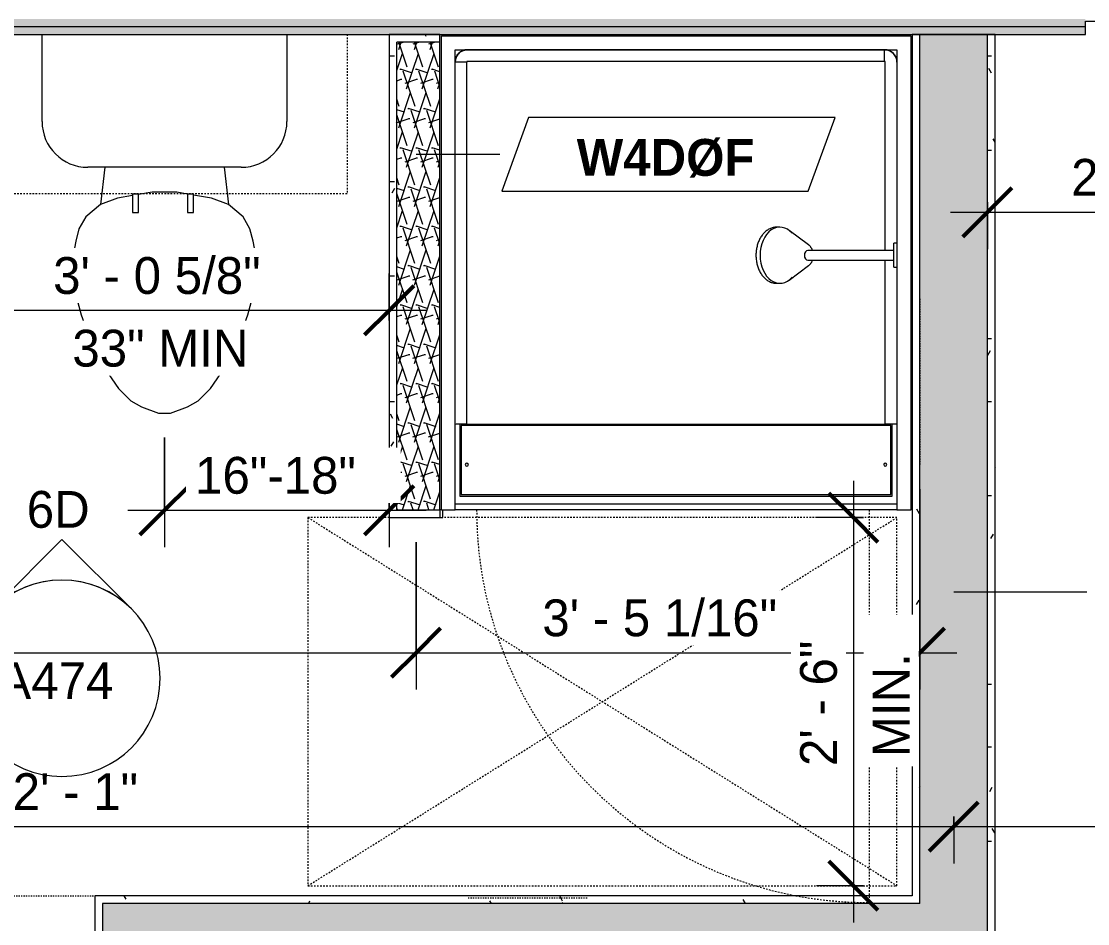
# Model space of a CAD drawing. Header units: inches. Extents: x -4058 to -1781, y 9814 to 12289.
# Drawn here: x -3588.4 to -3501.5, y 10271.7 to 10345.2 of the extents above; entities that cross this region are included whole.
import ezdxf

# ---------------------------------------------------------------- set-up
doc = ezdxf.new("R2010")
doc.units = ezdxf.units.IN
doc.header["$MEASUREMENT"] = 0
for name, pattern in [('Dash', [0.25, 0.125, -0.125]), ('Dash 3_32_', [0.1875, 0.09375, -0.09375]), ('Overhead', [0.15625, 0.09375, -0.0625])]:
    doc.linetypes.add(name, pattern=pattern)
for name, color, linetype, lineweight in [('0-1', 7, 'Continuous', 5), ('A-ANNO-DIMS', 211, 'Continuous', 9), ('A-ANNO-DIMS-32', 211, 'Continuous', 9), ('A-DETL-1', 90, 'Dash 3_32_', 9), ('A-DETL-GENF-3', 92, 'Overhead', 9), ('A-DETL-MEDM-1', 33, 'Continuous', 9), ('A-DOOR-2', 31, 'Continuous', 9), ('A-GENM', 5, 'Continuous', 9), ('A-GENM-2', 147, 'Dash', 9), ('A-WALL-1', 7, 'Continuous', 9), ('A-WALL-2', 113, 'Continuous', 9), ('A-WALL-IDEN', 211, 'Continuous', 9), ('A-WALL-PATT-1', 9, 'Continuous', 9), ('G-ANNO-SYMB-3', 111, 'Continuous', 9), ('I-WALL-2', 7, 'Continuous', 9), ('P-SANR-FIXT', 6, 'Continuous', 9), ('P-SANR-FIXT-HDLN', 131, 'Dash', 9), ('Q-CASE', 31, 'Continuous', 9), ('Q-CASE-2', 31, 'Dash', 9)]:
    doc.layers.add(name, color=color, linetype=linetype, lineweight=lineweight)
doc.styles.add('Century Gothic', font='ufonts.com_century-gothic.ttf', dxfattribs={"height": 3})
doc.styles.add('Century Gothic_B', font='GOTHICB.TTF', dxfattribs={"height": 3})
doc.dimstyles.new('THE_DIMENSION_STRING', dxfattribs={"dimscale": 12, "dimtxt": 3.132505, "dimasz": 0.333333, "dimexe": 0.25, "dimexo": 0.166667, "dimgap": 0.041667, "dimtad": 1, "dimdec": 4, "dimrnd": 0.0625, "dimzin": 3, "dimdsep": 46, "dimlunit": 4, "dimtxsty": 'Century Gothic', "dimblk1": 'OBLIQUE', "dimblk2": 'OBLIQUE', "dimsah": 1, "dimcen": 0.09, "dimdle": 0.25, "dimazin": 0, "dimtfac": 1, "dimtdec": 4, "dimtix": 1, "dimtmove": 0, "dimatfit": 3, "dimfxl": 1, "dimtvp": 1, "dimtfill": 1, "dimfrac": 2, "dimtolj": 1, "dimtzin": 0, "dimarcsym": 2})
doc.dimstyles.new('THE_DIMENSION_STRING_4', dxfattribs={"dimscale": 12, "dimtxt": 3.132505, "dimasz": 0.333333, "dimexe": 0.25, "dimexo": 0.166667, "dimgap": 0.041667, "dimtad": 1, "dimdec": 4, "dimrnd": 0.0625, "dimzin": 3, "dimdsep": 46, "dimlunit": 4, "dimtxsty": 'Century Gothic', "dimblk1": 'OBLIQUE', "dimblk2": 'OBLIQUE', "dimsah": 1, "dimcen": 0.09, "dimdle": 0.25, "dimazin": 0, "dimtfac": 1, "dimtdec": 4, "dimtix": 1, "dimtmove": 0, "dimatfit": 3, "dimfxl": 1, "dimtvp": 1, "dimtfill": 1, "dimfrac": 2, "dimtolj": 1, "dimtzin": 0, "dimarcsym": 2})
doc.dimstyles.new('THE_DIMENSION_STRING_5', dxfattribs={"dimscale": 12, "dimtxt": 3.132505, "dimasz": 0.333333, "dimexe": 0.25, "dimexo": 0.166667, "dimgap": 0.041667, "dimtad": 1, "dimdec": 4, "dimrnd": 0.0625, "dimzin": 3, "dimdsep": 46, "dimlunit": 4, "dimtxsty": 'Century Gothic', "dimblk1": 'OBLIQUE', "dimblk2": 'OBLIQUE', "dimsah": 1, "dimcen": 0.09, "dimdle": 0.25, "dimazin": 0, "dimtfac": 1, "dimtdec": 4, "dimtix": 1, "dimtmove": 0, "dimatfit": 3, "dimfxl": 1, "dimtvp": 1, "dimtfill": 1, "dimfrac": 2, "dimtolj": 1, "dimtzin": 0, "dimarcsym": 2})
doc.dimstyles.new('THE_DIMENSION_STRING_6', dxfattribs={"dimscale": 12, "dimtxt": 3.132505, "dimasz": 0.333333, "dimexe": 0.25, "dimexo": 0.166667, "dimgap": 0.041667, "dimtad": 1, "dimdec": 4, "dimrnd": 0.0625, "dimzin": 3, "dimdsep": 46, "dimlunit": 4, "dimtxsty": 'Century Gothic', "dimblk1": 'OBLIQUE', "dimblk2": 'OBLIQUE', "dimsah": 1, "dimcen": 0.09, "dimdle": 0.25, "dimazin": 0, "dimtfac": 1, "dimtdec": 4, "dimtix": 1, "dimtmove": 0, "dimatfit": 3, "dimfxl": 1, "dimtvp": 1, "dimtfill": 1, "dimfrac": 2, "dimtolj": 1, "dimtzin": 0, "dimarcsym": 2})
pattern_1 = [(0, (0, 0), (10.24, 2.56), [0.422, -7.258, 0.422, -7.258, -40.96]), (0, (0, 0), (10.24, 2.56), [-15.36, 0.422, -14.938, 0.422, -7.258, -17.92]), (0, (0, 0), (10.24, 2.56), [-38.4, 0.422, -4.698, 0.422, -12.378]), (120, (3.84, 1.28), (-7.33702503, 7.58810013), [0.422, -7.258, 0.422, -7.258, -40.96]), (120, (3.84, 1.28), (-7.33702503, 7.58810013), [-15.36, 0.422, -14.938, 0.422, -7.258, -17.92]), (120, (3.84, 1.28), (-7.33702503, 7.58810013), [-38.4, 0.422, -4.698, 0.422, -12.378]), (240, (5.12, 6.4), (-2.90297497, -10.14810013), [0.422, -7.258, 0.422, -7.258, -40.96]), (240, (5.12, 6.4), (-2.90297497, -10.14810013), [-15.36, 0.422, -14.938, 0.422, -7.258, -17.92]), (240, (5.12, 6.4), (-2.90297497, -10.14810013), [-38.4, 0.422, -4.698, 0.422, -12.378])]
pattern_2 = [(161.57, (0.16, 0.16), (-1.279773737, -0.000426766), [0, -9.107, 1.011, 0]), (18.43, (-0.16, 0.16), (-1.279773737, 0.000426766), [0, -9.107, 1.011, 0]), (108.43, (0.16, 0.16), (0.639452382, -3.199964008), [3.035, -7.083]), (71.57, (-0.16, 0.16), (0.639452382, 3.199964008), [3.035, -7.083])]

# ---------------------------------------------------------------- blocks, each defined once
blk = doc.blocks.new('CTR - 1st Phase - Common Walls_rvt-1-UNITS PLANS - 3RD FLOOR')
at = {"layer": 'A-WALL-PATT-1'}
h = blk.add_hatch(dxfattribs=at)
h.set_pattern_fill('FP_1', color=256, style=0, pattern_type=2)
h.set_pattern_definition(pattern_1)
h.paths.add_polyline_path([(-3501.674, 10344.777), (-3501.674, 10345.402), (-3852.474, 10345.402), (-3852.474, 10344.777), (-3512.003, 10344.777)], flags=0)
h = blk.add_hatch(dxfattribs=at)
h.set_pattern_fill('FP_1', color=256, style=0, pattern_type=2)
h.set_pattern_definition(pattern_1)
h.paths.add_polyline_path([(-3501.674, 10344.152), (-3501.674, 10344.777), (-3852.474, 10344.777), (-3852.474, 10344.152), (-3512.003, 10344.152)], flags=0)
at = {"layer": 'A-WALL-1'}
blk.add_line((-3501.674, 10344.777), (-3852.474, 10344.777), dxfattribs=at)
at = {"layer": 'I-WALL-2'}
for p, q in [((-3501.674, 10344.152), (-3501.674, 10345.214)), ((-3501.674, 10345.214), (-3495.524, 10345.214)), ((-3852.474, 10344.152), (-3554.281, 10344.152)), ((-3515.781, 10344.152), (-3501.674, 10344.152))]:
    blk.add_line(p, q, dxfattribs=at)
blk = doc.blocks.new('Door-Opening - CLEAR OPENING - 34_ x 80_-3928451-UNITS PLANS - 3RD FLOOR')
at = {"layer": 'A-DETL-GENF-3'}
for p, q in [((-17.322, 2.375), (16.678, 2.375)), ((16.678, -2.375), (-17.322, -2.375))]:
    blk.add_line(p, q, dxfattribs=at)
at = {"layer": 'A-DETL-MEDM-1'}
for p, q in [((-17.322, -2.375), (-17.322, 2.375)), ((16.678, 2.375), (16.678, -2.375))]:
    blk.add_line(p, q, dxfattribs=at)
blk = doc.blocks.new('Toilet-Domestic-3D - Toilet-Domestic-3D-V66-UNITS PLANS - 3RD FLOOR')
at = {"layer": 'P-SANR-FIXT'}
for p, q in [((-9.976, 11.75), (-9.976, 18.856)), ((9.976, 18.856), (9.976, 11.75)), ((6.25, 8.024), (-6.25, 8.024)), ((-4.862, 8.024), (-5.209, 5)), ((4.862, 8.024), (5.209, 5)), ((-3.836, 5.5), (-5.209, 5)), ((-2.613, 5.716), (-3.836, 5.5)), ((-1, 6), (-2.125, 5.802)), ((1, 6), (-1, 6)), ((1.887, 5.844), (1, 6)), ((3.836, 5.5), (2.375, 5.758)), ((5.209, 5), (3.836, 5.5)), ((-5.209, 5), (-6.401, 4)), ((6.401, 4), (5.209, 5)), ((-6.401, 4), (-6.968, 3)), ((6.968, 3), (6.401, 4)), ((-6.968, 3), (-7.236, 2)), ((7.236, 2), (6.968, 3)), ((-7.236, 2), (-7.413, 0.996)), ((7.413, 0.996), (7.236, 2)), ((-7.413, 0.996), (-7.5, 0)), ((7.5, 0), (7.413, 0.996)), ((-7.5, 0), (-7.326, -1.992)), ((7.326, -1.992), (7.5, 0)), ((-7.326, -1.992), (-6.788, -4)), ((6.788, -4), (7.326, -1.992)), ((-6.788, -4), (-6.06, -6)), ((6.06, -6), (6.788, -4)), ((-6.06, -6), (-5.127, -8)), ((5.127, -8), (6.06, -6)), ((-5.127, -8), (-3.74, -10)), ((3.74, -10), (5.127, -8)), ((-3.74, -10), (-2.74, -11)), ((2.74, -11), (3.74, -10)), ((-2.74, -11), (-1.874, -11.5)), ((1.874, -11.5), (2.74, -11)), ((-1.874, -11.5), (-0.5, -12)), ((-0.5, -12), (0.5, -12)), ((0.5, -12), (1.874, -11.5))]:
    blk.add_line(p, q, dxfattribs=at)
for centre, start, end in [((-6.25, 11.75), 180, 270), ((6.25, 11.75), 270, 360)]:
    blk.add_arc(centre, 3.726, start, end, dxfattribs=at)
blk = doc.blocks.new('ADA Clearances - 30_x48_-4171341-UNITS PLANS - 3RD FLOOR')
at = {"layer": 'A-GENM-2'}
for p, q in [((15, -24), (-15, 24)), ((-15, -24), (15, 24)), ((15, 24), (-15, 24)), ((-15, 24), (-15, -13)), ((15, -24), (15, 24)), ((-15, -17.375), (-15, -24)), ((-15, -24), (15, -24))]:
    blk.add_line(p, q, dxfattribs=at)
blk = doc.blocks.new('300 Series Wall Hung Cabinet_326 - 30_-2909953-UNITS PLANS - 3RD FLOOR')
at = {"layer": 'Q-CASE'}
for p, q in [((-2.012, 14.687), (-2.5, 14.687)), ((-2.5, 14.687), (-2.5, 13.188)), ((-2.012, 13.188), (-2.012, 14.687)), ((2.488, 14.687), (2, 14.687)), ((2, 14.687), (2, 13.188)), ((2.488, 13.188), (2.488, 14.687)), ((-2.012, 13.188), (-2.5, 13.188)), ((2.488, 13.188), (2, 13.188))]:
    blk.add_line(p, q, dxfattribs=at)
at = {"layer": 'Q-CASE-2'}
for p, q in [((-15, 0.187), (-15, 13.188)), ((-15, 13.188), (15, 13.188)), ((15, 13.188), (15, 0.187)), ((15, 0.187), (-15, 0.187))]:
    blk.add_line(p, q, dxfattribs=at)
blk = doc.blocks.new('The Shower - The Shower-4050272-UNITS PLANS - 3RD FLOOR')
at = {"layer": 'P-SANR-FIXT'}
for p, q in [((0, -0.5), (38.5, -0.5)), ((0, -39.25), (0, -0.5)), ((0.125, -39.25), (0.125, -0.625)), ((0.125, -0.625), (38.375, -0.625)), ((38.375, -0.625), (38.375, -39.25)), ((38.5, -0.5), (38.5, -39.25)), ((1.25, -39.25), (1.25, -1.75)), ((1.25, -1.75), (37.25, -1.75)), ((1.302, -2.432), (1.28, -2.507)), ((1.415, -2.199), (1.397, -2.229)), ((1.578, -2.01), (1.51, -2.078)), ((1.731, -1.895), (1.699, -1.915)), ((2.007, -1.78), (1.932, -1.802)), ((36.25, -1.769), (2.253, -1.769)), ((36.25, -1.769), (36.25, -1.75)), ((36.568, -1.802), (36.493, -1.78)), ((36.801, -1.915), (36.772, -1.897)), ((36.99, -2.078), (36.922, -2.01)), ((37.105, -2.231), (37.085, -2.199)), ((37.22, -2.507), (37.198, -2.432)), ((37.25, -1.75), (37.25, -17.516)), ((2.2, -32.266), (2.2, -2.75)), ((36.25, -2.7), (2.253, -2.7)), ((36.3, -18.106), (36.3, -2.753)), ((36.3, -32.266), (36.3, -18.893)), ((37.25, -19.484), (37.25, -39.25)), ((1.625, -32.27), (1.625, -38.125)), ((36.75, -32.38), (1.75, -32.38)), ((1.75, -32.38), (1.75, -37.996)), ((2.2, -32.266), (36.3, -32.266)), ((36.75, -37.996), (36.75, -32.38)), ((36.875, -38.125), (36.875, -32.27)), ((1.625, -38.125), (36.875, -38.125)), ((1.75, -37.996), (36.75, -37.996)), ((1.25, -38.75), (37.25, -38.75)), ((1.25, -39.25), (1.25, -38.75)), ((37.25, -38.75), (37.25, -39.25)), ((0.125, -39.25), (0, -39.25)), ((0.125, -39.25), (1.25, -39.25)), ((37.25, -39.25), (1.25, -39.25)), ((37.25, -39.25), (38.375, -39.25)), ((38.5, -39.25), (38.375, -39.25))]:
    blk.add_line(p, q, dxfattribs=at)
for centre, radius, start, end in [((2.25, -2.75), 1, 90, 180), ((36.25, -2.75), 1, 0, 90), ((2.203, -35.563), 0.125, 0, 180), ((2.203, -35.563), 0.125, 180, 0), ((36.297, -35.563), 0.125, 0, 180), ((36.297, -35.563), 0.125, 180, 0)]:
    blk.add_arc(centre, radius, start, end, dxfattribs=at)
for centre, start_param, end_param in [((2.2, -32.284), 1.570796, 3.141593), ((36.3, -32.284), 0, 1.570796)]:
    blk.add_ellipse(centre, major_axis=(0.95, 0), ratio=0.019505, start_param=start_param, end_param=end_param, dxfattribs=at)
for points, knots in [([(2.253, -1.769), (2.186, -1.769), (2.056, -1.781), (1.804, -1.857), (1.525, -2.042), (1.34, -2.32), (1.263, -2.572), (1.25, -2.702), (1.25, -2.769)], [-0.001856, -0.001856, -0.001856, -0.001856, 0.123376, 0.248608, 0.499072, 0.749536, 0.874768, 1, 1, 1, 1]), ([(1.385, -2.249), (1.409, -2.206), (1.47, -2.117), (1.545, -2.038), (1.589, -2)], [-0.666048, -0.666048, -0.666048, -0.666048, -0.5714286, -0.4597287, -0.4597287, -0.4597287, -0.4597287]), ([(1.752, -1.883), (1.773, -1.871), (1.86, -1.825), (2.026, -1.767), (2.174, -1.75), (2.25, -1.75)], [-0.332096, -0.332096, -0.332096, -0.332096, -0.2857143, -0.1428571, 0, 0, 0, 0]), ([(36.25, -1.75), (36.307, -1.75), (36.419, -1.76), (36.588, -1.803), (36.696, -1.853), (36.75, -1.884)], [-1, -1, -1, -1, -0.8928571, -0.7857143, -0.6665409, -0.6665409, -0.6665409, -0.6665409]), ([(37.25, -2.771), (37.25, -2.705), (37.238, -2.575), (37.162, -2.322), (36.977, -2.044), (36.699, -1.858), (36.447, -1.782), (36.317, -1.769), (36.25, -1.769)], [-0.001856, -0.001856, -0.001856, -0.001856, 0.123376, 0.248608, 0.499072, 0.749536, 0.874768, 1, 1, 1, 1]), ([(36.751, -1.885), (36.794, -1.909), (36.889, -1.974), (36.972, -2.055), (37.014, -2.105)], [-0.666048, -0.666048, -0.666048, -0.666048, -0.5714286, -0.4462442, -0.4462442, -0.4462442, -0.4462442]), ([(37.117, -2.252), (37.129, -2.273), (37.157, -2.326), (37.181, -2.382), (37.193, -2.416)], [-0.332096, -0.332096, -0.332096, -0.332096, -0.2857143, -0.2167295, -0.2167295, -0.2167295, -0.2167295]), ([(2.253, -2.7), (2.242, -2.7), (2.24, -2.701), (2.23, -2.704), (2.224, -2.707), (2.217, -2.712), (2.212, -2.717), (2.206, -2.725), (2.202, -2.735), (2.201, -2.741), (2.2, -2.747), (2.2, -2.753)], [-1, -1, -1, -1, -0.833333, -0.75, -0.666667, -0.583333, -0.416667, -0.333333, -0.208333, -0.083333, 0, 0, 0, 0]), ([(36.3, -2.753), (36.3, -2.742), (36.299, -2.74), (36.296, -2.73), (36.293, -2.724), (36.288, -2.717), (36.283, -2.712), (36.275, -2.706), (36.265, -2.702), (36.259, -2.7), (36.253, -2.7), (36.247, -2.7)], [-1, -1, -1, -1, -0.833333, -0.75, -0.666667, -0.583333, -0.416667, -0.333333, -0.208333, -0.083333, 0, 0, 0, 0])]:
    blk.add_open_spline(points, degree=3, knots=knots, dxfattribs=at)
for points in [[(1.348, -2.319), (1.359, -2.295), (1.371, -2.272), (1.384, -2.25)], [(1.627, -1.968), (1.665, -1.937), (1.707, -1.909), (1.75, -1.884)], [(36.247, -2.7), (36.248, -2.617), (36.248, -2.452), (36.249, -2.222), (36.249, -2.026), (36.25, -1.877), (36.25, -1.816), (36.25, -1.796)], [(37.047, -2.146), (37.072, -2.179), (37.095, -2.214), (37.116, -2.25)], [(1.25, -2.75), (1.25, -2.735), (1.25, -2.721), (1.251, -2.707)], [(2.2, -2.753), (2.117, -2.752), (1.951, -2.752), (1.72, -2.754), (1.521, -2.756), (1.368, -2.759), (1.272, -2.764), (1.25, -2.767), (1.25, -2.769)], [(37.247, -2.673), (37.249, -2.698), (37.25, -2.724), (37.25, -2.75)]]:
    blk.add_open_spline(points, degree=3, dxfattribs=at)
at = {"layer": 'P-SANR-FIXT-HDLN'}
blk.add_line((35, -39.25), (35, -71.25), dxfattribs=at)
blk.add_arc((35, -39.25), 32, 180, 270, dxfattribs=at)
blk = doc.blocks.new('Shower Head - Shower Head-3260035-UNITS PLANS - 3RD FLOOR')
at = {"layer": 'P-SANR-FIXT'}
for p, q in [((-2.285, 9.815), (-2.285, 9.536)), ((2.285, 9.536), (2.285, 9.815)), ((-2.021, 8.783), (-0.837, 7.194)), ((0.837, 7.194), (2.021, 8.783)), ((-0.394, 7.265), (-0.394, 6.013)), ((0.394, 6.013), (0.394, 7.265)), ((-0.394, 1.002), (-0.394, 0.255)), ((0.394, 0.255), (0.394, 1.002)), ((-0.984, 0.255), (-0.984, 0)), ((-0.984, 0.255), (0.984, 0.255)), ((0.984, 0), (-0.984, 0)), ((0.984, 0), (0.984, 0.255))]:
    blk.add_line(p, q, dxfattribs=at)
at = {"layer": 'P-SANR-FIXT', "flags": 128}
for points in [[(0, 11.488), (-0.089, 11.487), (-0.178, 11.483), (-0.267, 11.476), (-0.355, 11.468), (-0.443, 11.456), (-0.53, 11.443), (-0.616, 11.426), (-0.702, 11.408), (-0.786, 11.387), (-0.869, 11.363), (-0.952, 11.337), (-1.032, 11.309), (-1.111, 11.278), (-1.189, 11.245), (-1.265, 11.21), (-1.339, 11.173), (-1.411, 11.133), (-1.481, 11.092), (-1.548, 11.048), (-1.614, 11.002), (-1.677, 10.955), (-1.737, 10.905), (-1.795, 10.853), (-1.85, 10.8), (-1.903, 10.745), (-1.952, 10.688), (-1.999, 10.629), (-2.042, 10.569), (-2.082, 10.507), (-2.119, 10.444), (-2.152, 10.38), (-2.182, 10.315), (-2.208, 10.248), (-2.23, 10.18), (-2.249, 10.112), (-2.264, 10.043), (-2.275, 9.974), (-2.282, 9.904), (-2.285, 9.833), (-2.285, 9.815)], [(2.285, 9.815), (2.283, 9.885), (2.277, 9.955), (2.267, 10.024), (2.253, 10.094), (2.236, 10.162), (2.214, 10.23), (2.189, 10.297), (2.16, 10.362), (2.128, 10.427), (2.092, 10.49), (2.053, 10.552), (2.011, 10.613), (1.965, 10.672), (1.916, 10.729), (1.865, 10.785), (1.81, 10.839), (1.753, 10.891), (1.693, 10.941), (1.631, 10.99), (1.566, 11.036), (1.499, 11.08), (1.43, 11.122), (1.358, 11.163), (1.285, 11.2), (1.21, 11.236), (1.132, 11.27), (1.054, 11.301), (0.973, 11.33), (0.892, 11.356), (0.809, 11.38), (0.725, 11.402), (0.639, 11.422), (0.553, 11.438), (0.466, 11.453), (0.379, 11.465), (0.291, 11.474), (0.202, 11.481), (0.113, 11.486), (0.024, 11.488), (0, 11.488)], [(-0.837, 7.194), (-0.813, 7.163), (-0.787, 7.133), (-0.76, 7.105), (-0.733, 7.078), (-0.705, 7.052), (-0.676, 7.029), (-0.647, 7.006), (-0.617, 6.985), (-0.587, 6.965), (-0.556, 6.947), (-0.525, 6.93), (-0.494, 6.914), (-0.462, 6.899), (-0.43, 6.885), (-0.398, 6.873)], [(0.394, 6.871), (0.426, 6.883), (0.458, 6.897), (0.489, 6.911), (0.521, 6.927), (0.552, 6.944), (0.582, 6.963), (0.613, 6.982), (0.643, 7.003), (0.672, 7.025), (0.701, 7.049), (0.729, 7.074), (0.756, 7.101), (0.783, 7.129), (0.809, 7.159), (0.834, 7.19), (0.837, 7.194)], [(-0.394, 6.013), (-0.394, 5.808), (-0.394, 5.596), (-0.394, 5.377), (-0.394, 5.15), (-0.394, 4.917), (-0.394, 4.678), (-0.394, 4.433), (-0.394, 4.182), (-0.394, 3.926), (-0.394, 3.666), (-0.394, 3.401), (-0.394, 3.132), (-0.394, 2.86), (-0.394, 2.585), (-0.394, 2.308), (-0.394, 2.028), (-0.394, 1.747), (-0.394, 1.465), (-0.394, 1.182), (-0.394, 1.002)], [(0.394, 1.002), (0.394, 1.285), (0.394, 1.568), (0.394, 1.85), (0.394, 2.131), (0.394, 2.41), (0.394, 2.686), (0.394, 2.96), (0.394, 3.231), (0.394, 3.498), (0.394, 3.761), (0.394, 4.02), (0.394, 4.274), (0.394, 4.523), (0.394, 4.766), (0.394, 5.003), (0.394, 5.234), (0.394, 5.458), (0.394, 5.674), (0.394, 5.884), (0.394, 6.013)]]:
    blk.add_lwpolyline(points, dxfattribs=at)
at = {"layer": 'P-SANR-FIXT'}
for centre, major_axis, start_param, end_param in [((0, 9.536), (-2.285, 0), 4.712389, 6.956384), ((0, 9.536), (2.285, 0), 5.609987, 7.853982), ((0, 7.265), (-0.394, 0), 4.712389, 6.283185), ((0, 7.265), (-0.394, 0), 3.141593, 4.712389)]:
    blk.add_ellipse(centre, major_axis=major_axis, ratio=0.707107, start_param=start_param, end_param=end_param, dxfattribs=at)
blk = doc.blocks.new('DIMBLOCK40-UNITS PLANS - 3RD FLOOR')
at = {"layer": 'A-ANNO-DIMS-32'}
for p, q in [((-3595.031, 10320.828), (-3595.031, 10324.657)), ((-3558.406, 10320.828), (-3558.406, 10324.657)), ((-3555.406, 10321.657), (-3598.031, 10321.657)), ((-3595.031, 10321.657), (-3595.031, 10320.828)), ((-3558.406, 10321.657), (-3558.406, 10320.828))]:
    blk.add_line(p, q, dxfattribs=at)
at = {"layer": 'A-ANNO-DIMS-32', "lineweight": 50}
for p, q in [((-3595.031, 10321.657), (-3593.031, 10323.657)), ((-3558.406, 10321.657), (-3556.406, 10323.657)), ((-3595.031, 10321.657), (-3597.031, 10319.657)), ((-3558.406, 10321.657), (-3560.406, 10319.657))]:
    blk.add_line(p, q, dxfattribs=at)
at = {"layer": 'A-ANNO-DIMS-32', "color": 0, "char_height": 3, "attachment_point": 1, "line_spacing_factor": 0.984502, "style": 'Century Gothic', "bg_fill": 3, "box_fill_scale": 1.25, "bg_fill_color": 256, "bg_fill_true_color": 13158600, "bg_fill_transparency": 0}
for s, insert, width in [('3\' - 0 5/8"', (-3585.792, 10326.002), 21.77837), ('33" MIN', (-3584.226, 10320.08), 18.01936)]:
    blk.add_mtext(s, dxfattribs=dict(at, insert=insert, width=width))
blk = doc.blocks.new('_Oblique')
at = {"color": 0, "linetype": 'ByBlock', "lineweight": -2}
blk.add_line((-0.5, -0.5), (0.5, 0.5), dxfattribs=at)
blk = doc.blocks.new('DIMBLOCK41-UNITS PLANS - 3RD FLOOR')
at = {"layer": 'A-ANNO-DIMS-32'}
for p, q in [((-3556.218, 10302.777), (-3556.218, 10290.761)), ((-3556.218, 10293.761), (-3556.218, 10302.777)), ((-3657.406, 10294.59), (-3657.406, 10290.761)), ((-3657.406, 10293.761), (-3657.406, 10294.59)), ((-3660.406, 10293.761), (-3556.218, 10293.761))]:
    blk.add_line(p, q, dxfattribs=at)
at = {"layer": 'A-ANNO-DIMS-32', "lineweight": 50}
for p, q in [((-3657.406, 10293.761), (-3655.406, 10295.761)), ((-3556.218, 10293.761), (-3554.218, 10295.761)), ((-3657.406, 10293.761), (-3659.406, 10291.761)), ((-3556.218, 10293.761), (-3558.218, 10291.761))]:
    blk.add_line(p, q, dxfattribs=at)
at = {"layer": 'A-ANNO-DIMS-32', "color": 0, "insert": (-3617.055, 10298.106), "char_height": 3, "width": 24.5827, "attachment_point": 1, "line_spacing_factor": 0.984502, "style": 'Century Gothic', "bg_fill": 3, "box_fill_scale": 1.25, "bg_fill_color": 256, "bg_fill_true_color": 13158600, "bg_fill_transparency": 0}
blk.add_mtext('8\' - 5 3/16"', dxfattribs=at)
blk = doc.blocks.new('DIMBLOCK42-UNITS PLANS - 3RD FLOOR')
at = {"layer": 'A-ANNO-DIMS-32'}
for p, q in [((-3515.156, 10307.089), (-3515.156, 10290.761)), ((-3515.156, 10293.761), (-3515.156, 10307.089)), ((-3556.218, 10302.777), (-3556.218, 10290.761)), ((-3556.218, 10293.761), (-3556.218, 10302.777)), ((-3556.218, 10293.761), (-3512.156, 10293.761))]:
    blk.add_line(p, q, dxfattribs=at)
at = {"layer": 'A-ANNO-DIMS-32', "lineweight": 50}
for p, q in [((-3556.218, 10293.761), (-3554.218, 10295.761)), ((-3515.156, 10293.761), (-3513.156, 10295.761)), ((-3556.218, 10293.761), (-3558.218, 10291.761)), ((-3515.156, 10293.761), (-3517.156, 10291.761))]:
    blk.add_line(p, q, dxfattribs=at)
at = {"layer": 'A-ANNO-DIMS-32', "color": 0, "insert": (-3545.93, 10298.106), "char_height": 3, "width": 24.5827, "attachment_point": 1, "line_spacing_factor": 0.984502, "style": 'Century Gothic', "bg_fill": 3, "box_fill_scale": 1.25, "bg_fill_color": 256, "bg_fill_true_color": 13158600, "bg_fill_transparency": 0}
blk.add_mtext('3\' - 5 1/16"', dxfattribs=at)
blk = doc.blocks.new('DIMBLOCK43-UNITS PLANS - 3RD FLOOR')
at = {"layer": 'A-ANNO-DIMS-32'}
for p, q in [((-3576.718, 10311.296), (-3576.718, 10302.374)), ((-3576.718, 10305.374), (-3576.718, 10311.296)), ((-3558.406, 10306.203), (-3558.406, 10302.374)), ((-3558.406, 10305.374), (-3558.406, 10306.203)), ((-3579.718, 10305.374), (-3555.406, 10305.374))]:
    blk.add_line(p, q, dxfattribs=at)
at = {"layer": 'A-ANNO-DIMS-32', "lineweight": 50}
for p, q in [((-3576.718, 10305.374), (-3574.718, 10307.374)), ((-3558.406, 10305.374), (-3556.406, 10307.374)), ((-3576.718, 10305.374), (-3578.718, 10303.374)), ((-3558.406, 10305.374), (-3560.406, 10303.374))]:
    blk.add_line(p, q, dxfattribs=at)
at = {"layer": 'A-ANNO-DIMS-32', "color": 0, "insert": (-3574.225, 10309.719), "char_height": 3, "width": 15.99069, "attachment_point": 1, "line_spacing_factor": 0.984502, "style": 'Century Gothic', "bg_fill": 3, "box_fill_scale": 1.25, "bg_fill_color": 256, "bg_fill_true_color": 13158600, "bg_fill_transparency": 0}
blk.add_mtext('16"-18"', dxfattribs=at)
blk = doc.blocks.new('DIMBLOCK939-UNITS PLANS - 3RD FLOOR')
at = {"layer": 'A-ANNO-DIMS-32', "lineweight": 50}
for p, q in [((-3657.406, 10279.596), (-3655.406, 10281.596)), ((-3512.406, 10279.596), (-3510.406, 10281.596)), ((-3657.406, 10279.596), (-3659.406, 10277.596)), ((-3512.406, 10279.596), (-3514.406, 10277.596))]:
    blk.add_line(p, q, dxfattribs=at)
at = {"layer": 'A-ANNO-DIMS-32'}
for p, q in [((-3657.406, 10280.424), (-3657.406, 10276.596)), ((-3657.406, 10279.596), (-3657.406, 10280.424)), ((-3512.406, 10280.424), (-3512.406, 10276.596)), ((-3512.406, 10279.596), (-3512.406, 10280.424)), ((-3660.406, 10279.596), (-3512.406, 10279.596))]:
    blk.add_line(p, q, dxfattribs=at)
at = {"layer": 'A-ANNO-DIMS-32', "color": 0, "insert": (-3591.32, 10283.941), "char_height": 3, "width": 15.39402, "attachment_point": 1, "line_spacing_factor": 0.984502, "style": 'Century Gothic', "bg_fill": 3, "box_fill_scale": 1.25, "bg_fill_color": 256, "bg_fill_true_color": 13158600, "bg_fill_transparency": 0}
blk.add_mtext('12\' - 1"', dxfattribs=at)
blk = doc.blocks.new('DIMBLOCK940-UNITS PLANS - 3RD FLOOR')
at = {"layer": 'A-ANNO-DIMS-32', "lineweight": 50}
for p, q in [((-3512.406, 10279.596), (-3510.406, 10281.596)), ((-3459.406, 10279.596), (-3457.406, 10281.596)), ((-3512.406, 10279.596), (-3514.406, 10277.596)), ((-3459.406, 10279.596), (-3461.406, 10277.596))]:
    blk.add_line(p, q, dxfattribs=at)
at = {"layer": 'A-ANNO-DIMS-32'}
for p, q in [((-3512.406, 10280.424), (-3512.406, 10276.596)), ((-3512.406, 10279.596), (-3512.406, 10280.424)), ((-3459.406, 10280.424), (-3459.406, 10276.596)), ((-3459.406, 10279.596), (-3459.406, 10280.424)), ((-3512.406, 10279.596), (-3459.406, 10279.596))]:
    blk.add_line(p, q, dxfattribs=at)
at = {"layer": 'A-ANNO-DIMS-32', "color": 0, "insert": (-3491.151, 10283.941), "char_height": 3, "width": 12.58969, "attachment_point": 1, "line_spacing_factor": 0.984502, "style": 'Century Gothic', "bg_fill": 3, "box_fill_scale": 1.25, "bg_fill_color": 256, "bg_fill_true_color": 13158600, "bg_fill_transparency": 0}
blk.add_mtext('4\' - 5"', dxfattribs=at)
blk = doc.blocks.new('DIMBLOCK1182-UNITS PLANS - 3RD FLOOR')
at = {"layer": 'A-ANNO-DIMS-32', "lineweight": 50}
for p, q in [((-3509.656, 10329.657), (-3507.656, 10331.657)), ((-3475.524, 10329.657), (-3473.524, 10331.657)), ((-3509.656, 10329.657), (-3511.656, 10327.657)), ((-3475.524, 10329.657), (-3477.524, 10327.657))]:
    blk.add_line(p, q, dxfattribs=at)
at = {"layer": 'A-ANNO-DIMS-32'}
for p, q in [((-3509.656, 10330.485), (-3509.656, 10326.657)), ((-3509.656, 10329.657), (-3509.656, 10330.485)), ((-3475.524, 10330.485), (-3475.524, 10326.657)), ((-3475.524, 10329.657), (-3475.524, 10330.485)), ((-3512.656, 10329.657), (-3472.524, 10329.657))]:
    blk.add_line(p, q, dxfattribs=at)
at = {"layer": 'A-ANNO-DIMS-32', "color": 0, "insert": (-3502.832, 10334.002), "char_height": 3, "width": 24.5827, "attachment_point": 1, "line_spacing_factor": 0.984502, "style": 'Century Gothic', "bg_fill": 3, "box_fill_scale": 1.25, "bg_fill_color": 256, "bg_fill_true_color": 13158600, "bg_fill_transparency": 0}
blk.add_mtext('2\' - 10 1/8"', dxfattribs=at)
blk = doc.blocks.new('Elevation - Filled Arrow-152140-UNITS PLANS - 3RD FLOOR')
at = {"layer": 'G-ANNO-SYMB-3'}
for start, end in [(360, 180), (180, 360)]:
    blk.add_arc((0, 0), 0.25, start, end, dxfattribs=at)
blk = doc.blocks.new('Elevation - Filled Arrow-151867-UNITS PLANS - 3RD FLOOR')
at = {"layer": 'G-ANNO-SYMB-3'}
for p, q in [((0, 0.3536), (-0.1768, 0.1768)), ((0.1768, 0.1768), (0, 0.3536))]:
    blk.add_line(p, q, dxfattribs=at)
blk.add_arc((0, 0), 0.25, 45, 135, dxfattribs=at)
blk = doc.blocks.new('Wall Tag - Arch Wall-3956453-UNITS PLANS - 3RD FLOOR')
at = {"layer": 'A-WALL-IDEN'}
for p, q in [((-0.3561, 0.0937), (-0.4244, -0.0937)), ((0.4244, 0.0937), (-0.3561, 0.0937)), ((0.3561, -0.0937), (0.4244, 0.0937)), ((-0.4244, -0.0937), (0.3561, -0.0937))]:
    blk.add_line(p, q, dxfattribs=at)
blk = doc.blocks.new('DIMBLOCK1401-UNITS PLANS - 3RD FLOOR')
at = {"layer": 'A-ANNO-DIMS-32'}
for p, q in [((-3520.579, 10307.777), (-3520.579, 10271.777)), ((-3519.751, 10304.777), (-3523.579, 10304.777)), ((-3520.579, 10304.777), (-3519.751, 10304.777)), ((-3519.751, 10274.777), (-3523.579, 10274.777)), ((-3520.579, 10274.777), (-3519.751, 10274.777))]:
    blk.add_line(p, q, dxfattribs=at)
at = {"layer": 'A-ANNO-DIMS-32', "lineweight": 50}
for p, q in [((-3520.579, 10304.777), (-3522.579, 10306.777)), ((-3520.579, 10304.777), (-3518.579, 10302.777)), ((-3520.579, 10274.777), (-3522.579, 10276.777)), ((-3520.579, 10274.777), (-3518.579, 10272.777))]:
    blk.add_line(p, q, dxfattribs=at)
at = {"layer": 'A-ANNO-DIMS-32', "color": 0, "char_height": 3, "attachment_point": 1, "rotation": 90, "line_spacing_factor": 0.984502, "style": 'Century Gothic', "bg_fill": 3, "box_fill_scale": 1.25, "bg_fill_color": 256, "bg_fill_true_color": 13158600, "bg_fill_transparency": 0}
for s, insert, width in [('2\' - 6"', (-3524.924, 10284.531), 12.58969), ('MIN.', (-3519.002, 10285.252), 10.85935)]:
    blk.add_mtext(s, dxfattribs=dict(at, insert=insert, width=width))

msp = doc.modelspace()

# ---------------------------------------------------------------- hatches: boundary and pattern name
at = {"layer": 'A-WALL-PATT-1'}
h = msp.add_hatch(dxfattribs=at)
h.set_pattern_fill('FP_1', color=256, style=0, pattern_type=2)
h.set_pattern_definition(pattern_1)
h.paths.add_polyline_path([(-3558.40554, 10304.7769), (-3554.28054, 10304.7769), (-3554.28054, 10305.4019), (-3557.78054, 10305.4019), (-3557.78054, 10343.5269), (-3554.28054, 10343.5269), (-3554.28054, 10344.1519), (-3558.40554, 10344.1519), (-3558.40554, 10313.93033)], flags=0)
h = msp.add_hatch(dxfattribs=at)
h.set_pattern_fill('FP_5', color=256, style=0, pattern_type=2)
h.set_pattern_definition(pattern_2)
h.paths.add_polyline_path([(-3557.78054, 10305.4019), (-3554.28054, 10305.4019), (-3554.28054, 10343.5269), (-3557.78054, 10343.5269), (-3557.78054, 10313.93033)], flags=0)
h = msp.add_hatch(dxfattribs=at)
h.set_pattern_fill('FP_1', color=256, style=0, pattern_type=2)
h.set_pattern_definition(pattern_1)
h.paths.add_polyline_path([(-3515.78054, 10244.56526), (-3515.15554, 10245.19026), (-3515.15554, 10247.74096), (-3515.78054, 10248.36596), (-3515.78054, 10247.48207)], flags=0)
h.paths.add_polyline_path([(-3515.15554, 10257.994), (-3515.15554, 10269.8394), (-3515.78054, 10269.8394), (-3515.78054, 10258.619)], flags=0)
h.paths.add_polyline_path([(-3515.78054, 10273.3394), (-3515.15554, 10273.3394), (-3515.15554, 10344.1519), (-3515.78054, 10344.1519), (-3515.78054, 10273.9644)], flags=0)
h = msp.add_hatch(dxfattribs=at)
h.set_pattern_fill('FP_5', color=256, style=0, pattern_type=2)
h.set_pattern_definition(pattern_2)
h.paths.add_polyline_path([(-3515.15554, 10244.30637), (-3513.43825, 10246.02366), (-3515.15554, 10247.74096), (-3515.15554, 10245.19026)], flags=0)
h.paths.add_polyline_path([(-3509.65554, 10252.494), (-3509.65554, 10344.1519), (-3515.15554, 10344.1519), (-3515.15554, 10257.994), (-3514.97087, 10257.80934)], flags=0)
h = msp.add_hatch(dxfattribs=at)
h.set_pattern_fill('FP_1', color=256, style=0, pattern_type=2)
h.set_pattern_definition(pattern_1)
h.paths.add_polyline_path([(-3509.65554, 10244.85663), (-3509.03054, 10245.48163), (-3509.03054, 10250.43137), (-3509.65554, 10249.80637)], flags=0)
h.paths.add_polyline_path([(-3509.03054, 10251.869), (-3509.03054, 10344.1519), (-3509.65554, 10344.1519), (-3509.65554, 10252.494)], flags=0)
h = msp.add_hatch(dxfattribs=at)
h.set_pattern_fill('FP_5', color=256, style=0, pattern_type=2)
h.set_pattern_definition(pattern_2)
h.paths.add_polyline_path([(-3651.90554, 10269.8394), (-3617.03054, 10269.8394), (-3617.03054, 10273.3394), (-3655.65554, 10273.3394), (-3655.65554, 10269.8394), (-3655.03054, 10269.8394)], flags=0)
h.paths.add_polyline_path([(-3581.78054, 10269.8394), (-3515.15554, 10269.8394), (-3515.15554, 10273.3394), (-3581.78054, 10273.3394), (-3581.78054, 10271.5894)], flags=0)
h = msp.add_hatch(dxfattribs=at)
h.set_pattern_fill('FP_1', color=256, style=0, pattern_type=2)
h.set_pattern_definition(pattern_1)
h.paths.add_polyline_path([(-3617.03054, 10271.5894), (-3616.40554, 10271.5894), (-3616.40554, 10273.9644), (-3655.03054, 10273.9644), (-3655.03054, 10273.3394), (-3617.03054, 10273.3394)], flags=0)
h.paths.add_polyline_path([(-3581.78054, 10271.5894), (-3581.78054, 10273.3394), (-3515.78054, 10273.3394), (-3515.78054, 10273.9644), (-3582.40554, 10273.9644), (-3582.40554, 10271.5894)], flags=0)

# ---------------------------------------------------------------- linework, layer by layer
at = {"layer": 'A-DETL-1'}
for p, q in [((-3515.15554, 10322.5894), (-3515.15554, 10309.0894)), ((-3551.97932, 10273.7769), (-3542.22932, 10273.7769))]:
    msp.add_line(p, q, dxfattribs=at)
at = {"layer": 'A-WALL-2'}
for p, q in [((-3558.40554, 10344.1519), (-3558.40554, 10304.7769)), ((-3554.28054, 10344.1519), (-3558.40554, 10344.1519)), ((-3557.78054, 10305.4019), (-3557.78054, 10343.5269)), ((-3554.28054, 10343.5269), (-3557.78054, 10343.5269)), ((-3509.03054, 10344.1519), (-3515.78054, 10344.1519)), ((-3515.15554, 10273.3394), (-3515.15554, 10344.1519)), ((-3509.65554, 10252.494), (-3509.65554, 10344.1519)), ((-3509.03054, 10244.59774), (-3509.03054, 10344.1519)), ((-3557.78054, 10305.4019), (-3554.28054, 10305.4019)), ((-3554.28054, 10305.4019), (-3554.28054, 10304.7769)), ((-3554.03054, 10304.7769), (-3554.03054, 10305.4019)), ((-3515.78054, 10305.4019), (-3515.78054, 10273.9644)), ((-3558.40554, 10304.7769), (-3554.03054, 10304.7769)), ((-3515.78054, 10273.9644), (-3582.40554, 10273.9644)), ((-3515.15554, 10273.3394), (-3581.78054, 10273.3394)), ((-3581.78054, 10273.3394), (-3581.78054, 10269.8394))]:
    msp.add_line(p, q, dxfattribs=at)
at = {"layer": 'A-WALL-IDEN'}
msp.add_line((-3556.21804, 10334.37796), (-3549.38573, 10334.37796), dxfattribs=at)

# ---------------------------------------------------------------- block references
at = {"layer": '0-1'}
msp.add_blockref('CTR - 1st Phase - Common Walls_rvt-1-UNITS PLANS - 3RD FLOOR', (0, 0), dxfattribs=at)
at = {"layer": 'A-DOOR-2'}
msp.add_blockref('Door-Opening - CLEAR OPENING - 34_ x 80_-3928451-UNITS PLANS - 3RD FLOOR', (-3599.08315, 10271.5894), dxfattribs=at)
at = {"layer": 'A-GENM', "rotation": 270.0000000001236}
msp.add_blockref('ADA Clearances - 30_x48_-4171341-UNITS PLANS - 3RD FLOOR', (-3541.03054, 10289.7769), dxfattribs=at)
at = {"layer": 'A-WALL-IDEN', "xscale": 31.99999999999999, "yscale": 31.99999999999999, "zscale": 31.99999999999999}
msp.add_blockref('Wall Tag - Arch Wall-3956453-UNITS PLANS - 3RD FLOOR', (-3535.65403, 10334.37796), dxfattribs=at)
at = {"layer": 'P-SANR-FIXT'}
for name, p in [('Toilet-Domestic-3D - Toilet-Domestic-3D-V66-UNITS PLANS - 3RD FLOOR', (-3576.71804, 10325.29608)), ('The Shower - The Shower-4050272-UNITS PLANS - 3RD FLOOR', (-3554.28054, 10344.6519))]:
    msp.add_blockref(name, p, dxfattribs=at)
at = {"layer": 'P-SANR-FIXT', "rotation": 89.99999999992177}
msp.add_blockref('Shower Head - Shower Head-3260035-UNITS PLANS - 3RD FLOOR', (-3517.03054, 10326.1519), dxfattribs=at)
at = {"layer": 'Q-CASE', "rotation": 180}
msp.add_blockref('300 Series Wall Hung Cabinet_326 - 30_-2909953-UNITS PLANS - 3RD FLOOR', (-3576.84304, 10344.33481), dxfattribs=at)

# ---------------------------------------------------------------- texts
at = {"layer": 'A-WALL-IDEN', "insert": (-3543.12192, 10335.62549), "char_height": 3, "width": 17.978, "attachment_point": 1, "style": 'Century Gothic_B'}
msp.add_mtext('W4DØF', dxfattribs=at)

# ---------------------------------------------------------------- next in the draw order: dimensions: what is measured, and where the dimension line sits
at = {"layer": 'A-ANNO-DIMS'}
for base, p1, p2, dimstyle, override, picture, middle in [((-3475.52374, 10329.65683), (-3509.65554, 10332.48526), (-3475.52374, 10332.48526), 'THE_DIMENSION_STRING_5', {"dimpost": '<>', "dimfxl": 34.1318}, 'DIMBLOCK1182-UNITS PLANS - 3RD FLOOR', (-3492.58964, 10331.89851)), ((-3512.40554, 10279.5957), (-3657.40554, 10282.42413), (-3512.40554, 10282.42413), 'THE_DIMENSION_STRING_4', {"dimpost": '<>', "dimfxl": 145}, 'DIMBLOCK939-UNITS PLANS - 3RD FLOOR', (-3584.90554, 10281.63343))]:
    dim = msp.add_linear_dim(base=base, p1=p1, p2=p2, dimstyle=dimstyle, override=override, dxfattribs=at)
    dim.commit()
    dim.dimension.update_dxf_attribs({"geometry": picture, "text_midpoint": middle})
dim = msp.add_linear_dim(base=(-3595.03054, 10321.65683), p1=(-3558.40554, 10318.82841), p2=(-3595.03054, 10318.82841), angle=0, text='<>\\X33" MIN', dimstyle='THE_DIMENSION_STRING', override={"dimpost": '<>', "dimfxl": 36.625}, dxfattribs=at)
dim.commit()
dim.dimension.update_dxf_attribs({"geometry": 'DIMBLOCK40-UNITS PLANS - 3RD FLOOR', "text_midpoint": (-3576.71804, 10321.65683)})
dim = msp.add_linear_dim(base=(-3556.21804, 10293.76114), p1=(-3657.40554, 10296.58956), p2=(-3556.21804, 10304.7769), angle=0, dimstyle='THE_DIMENSION_STRING', override={"dimpost": '<>', "dimfxl": 101.518188}, dxfattribs=at)
dim.commit()
dim.dimension.update_dxf_attribs({"geometry": 'DIMBLOCK41-UNITS PLANS - 3RD FLOOR', "text_midpoint": (-3606.81179, 10296.00281)})

# ---------------------------------------------------------------- next in the draw order: block references
at = {"layer": 'G-ANNO-SYMB-3', "xscale": 31.99999999999999, "yscale": 31.99999999999999, "zscale": 31.99999999999999}
msp.add_blockref('Elevation - Filled Arrow-152140-UNITS PLANS - 3RD FLOOR', (-3585.07463, 10291.67722), dxfattribs=at)

# ---------------------------------------------------------------- next in the draw order: texts
at = {"layer": 'G-ANNO-SYMB-3', "char_height": 3, "attachment_point": 1, "style": 'Century Gothic'}
for s, insert, width in [('6D', (-3587.94251, 10306.94257), 6.666), ('A474', (-3590.25057, 10292.98364), 12.221)]:
    msp.add_mtext(s, dxfattribs=dict(at, insert=insert, width=width))

# ---------------------------------------------------------------- next in the draw order: dimensions: what is measured, and where the dimension line sits
at = {"layer": 'A-ANNO-DIMS'}
dim = msp.add_linear_dim(base=(-3515.15554, 10293.76114), p1=(-3556.21804, 10304.7769), p2=(-3515.15554, 10309.0894), angle=0, dimstyle='THE_DIMENSION_STRING', override={"dimpost": '<>', "dimfxl": 41.288334}, dxfattribs=at)
dim.commit()
dim.dimension.update_dxf_attribs({"geometry": 'DIMBLOCK42-UNITS PLANS - 3RD FLOOR', "text_midpoint": (-3535.68679, 10296.00281)})
dim = msp.add_linear_dim(base=(-3459.40554, 10279.5957), p1=(-3512.40554, 10282.42413), p2=(-3459.40554, 10282.42413), dimstyle='THE_DIMENSION_STRING_4', override={"dimpost": '<>', "dimfxl": 53}, dxfattribs=at)
dim.commit()
dim.dimension.update_dxf_attribs({"geometry": 'DIMBLOCK940-UNITS PLANS - 3RD FLOOR', "text_midpoint": (-3485.90554, 10281.67116)})

# ---------------------------------------------------------------- next in the draw order: linework, layer by layer
at = {"layer": 'A-WALL-IDEN'}
msp.add_line((-3512.40554, 10298.73238), (-3501.56238, 10298.73238), dxfattribs=at)

# ---------------------------------------------------------------- next in the draw order: dimensions: what is measured, and where the dimension line sits
at = {"layer": 'A-ANNO-DIMS'}
for base, p1, p2, angle, text, dimstyle, override, picture, middle in [((-3558.40554, 10305.37416), (-3576.71804, 10313.29608), (-3558.40554, 10308.20259), 0, '16"-18"', 'THE_DIMENSION_STRING', {"dimpost": '<>', "dimfxl": 19.007666}, 'DIMBLOCK43-UNITS PLANS - 3RD FLOOR', (-3567.56179, 10307.44962)), ((-3520.57918, 10274.7769), (-3517.75076, 10304.7769), (-3517.75076, 10274.7769), 90, '<>\\XMIN.', 'THE_DIMENSION_STRING_6', {"dimpost": '<>', "dimfxl": 30}, 'DIMBLOCK1401-UNITS PLANS - 3RD FLOOR', (-3520.57918, 10289.7769))]:
    dim = msp.add_linear_dim(base=base, p1=p1, p2=p2, angle=angle, text=text, dimstyle=dimstyle, override=override, dxfattribs=at)
    dim.commit()
    dim.dimension.update_dxf_attribs({"geometry": picture, "text_midpoint": middle})

# ---------------------------------------------------------------- next in the draw order: block references
at = {"layer": 'G-ANNO-SYMB-3', "xscale": 31.99999999999999, "yscale": 31.99999999999999, "zscale": 31.99999999999999}
msp.add_blockref('Elevation - Filled Arrow-151867-UNITS PLANS - 3RD FLOOR', (-3585.07463, 10291.67722), dxfattribs=at)

doc.saveas('drawing.dxf')
